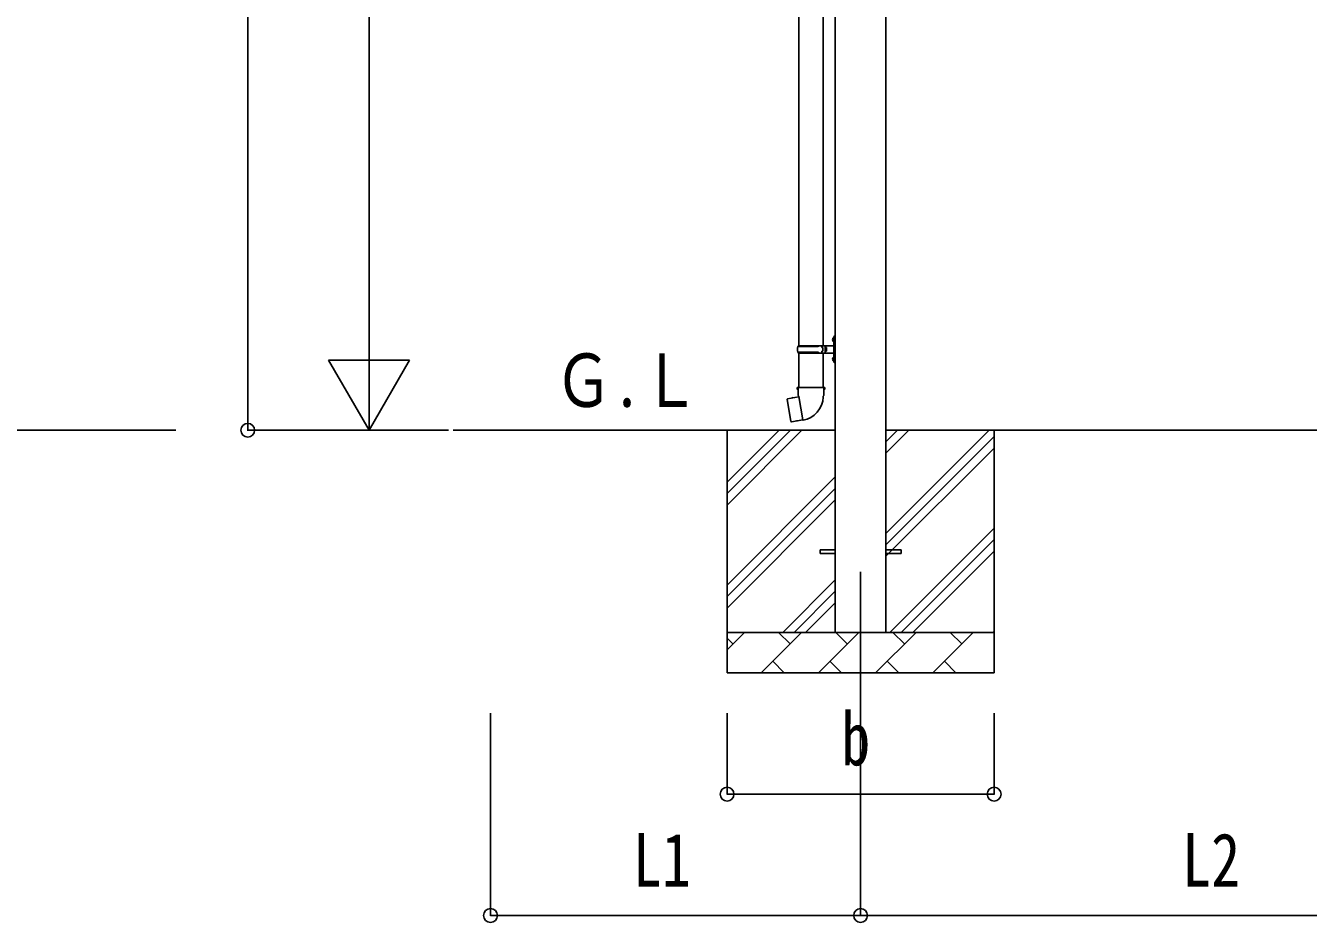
# Model space of a CAD drawing. Units: millimetres, scale not verified. Extents: x -16820 to 16820, y -11880 to 11880.
# Drawn here: x -8923 to -5753, y -6529 to -4311 of the extents above; entities that cross this region are included whole.
import ezdxf
from ezdxf.enums import TextEntityAlignment as Align

# ---------------------------------------------------------------- set-up
doc = ezdxf.new("R2010")
doc.units = ezdxf.units.MM
doc.header["$LTSCALE"] = 50
for name, color, linetype in [('0-3_YKK_12', 2, 'Continuous'), ('0-4_YKK_13', 4, 'Continuous'), ('0-5_YKK_A1', 4, 'Continuous'), ('0-6_YKK_D', 6, 'Continuous')]:
    doc.layers.add(name, color=color, linetype=linetype)
doc.styles.add('ＭＳ ゴシック', font='')
doc.styles.get('ＭＳ ゴシック').set_extended_font_data('MS Gothic')

msp = doc.modelspace()

# ---------------------------------------------------------------- linework, layer by layer
at = {"layer": '0-3_YKK_12'}
msp.add_line((-6859.92, -5662), (-6859.92, -6162), dxfattribs=at)
at = {"layer": '0-4_YKK_13'}
for p, q in [((-7012.42, -4198.49), (-7012.42, -5103)), ((-6952.42, -4198.49), (-6952.42, -5103)), ((-7014.42, -5103), (-6928.42, -5103)), ((-7014.42, -5103), (-7014.42, -5105)), ((-6955.42, -5103), (-6955.42, -5107.5)), ((-6947.42, -5103), (-6947.42, -5112)), ((-6928.72, -5085.85), (-6926.68, -5086.85)), ((-6927.45, -5083.85), (-6926.82, -5083.85)), ((-6927.45, -5083.85), (-6927.45, -5092.15)), ((-6927.45, -5092.15), (-6926.82, -5092.15)), ((-6926.82, -5083.85), (-6926.82, -5092.15)), ((-6926.82, -5083.85), (-6926.42, -5084.25)), ((-6926.82, -5092.15), (-6926.42, -5091.75)), ((-6926.68, -5086.85), (-6926.07, -5088)), ((-6926.42, -5080), (-6923.42, -5078.5)), ((-6926.42, -5080), (-6926.42, -5112)), ((-6926.42, -5084.25), (-6926.42, -5091.75)), ((-6923.42, -5078.5), (-6923.42, -5112)), ((-6923.42, -5078.5), (-6922.42, -5078.5)), ((-6922.42, -5078.5), (-6922.42, -5112)), ((-7015.42, -5105), (-6965.09, -5105)), ((-7015.42, -5119), (-6965.09, -5119)), ((-7014.42, -5121), (-7014.42, -5119)), ((-7014.42, -5121), (-6928.42, -5121)), ((-7012.42, -5121), (-7012.42, -5205.93)), ((-6955.42, -5107.5), (-6953.42, -5107.5)), ((-6955.42, -5121), (-6955.42, -5116.5)), ((-6955.42, -5116.5), (-6953.42, -5116.5)), ((-6953.42, -5107.5), (-6953.42, -5112)), ((-6953.42, -5116.5), (-6953.42, -5112)), ((-6952.42, -5121), (-6952.42, -5205.93)), ((-6947.42, -5107.5), (-6944.42, -5107.5)), ((-6947.42, -5121), (-6947.42, -5112)), ((-6947.42, -5116.5), (-6944.42, -5116.5)), ((-6944.42, -5107.5), (-6944.42, -5112)), ((-6944.42, -5116.5), (-6944.42, -5112)), ((-6928.72, -5133.85), (-6926.68, -5134.85)), ((-6927.45, -5131.85), (-6926.82, -5131.85)), ((-6927.45, -5131.85), (-6927.45, -5140.15)), ((-6926.82, -5131.85), (-6926.82, -5140.15)), ((-6926.82, -5131.85), (-6926.42, -5132.25)), ((-6926.68, -5134.85), (-6926.07, -5136)), ((-6926.42, -5144), (-6926.42, -5112)), ((-6926.42, -5132.25), (-6926.42, -5139.75)), ((-6923.42, -5145.5), (-6923.42, -5112)), ((-6922.42, -5145.5), (-6922.42, -5112)), ((-6927.45, -5140.15), (-6926.82, -5140.15)), ((-6926.82, -5140.15), (-6926.42, -5139.75)), ((-6926.42, -5144), (-6923.42, -5145.5)), ((-6923.42, -5145.5), (-6922.42, -5145.5)), ((-7013.01, -5229.13), (-7040.88, -5234.38)), ((-7014.27, -5205.93), (-7016.42, -5206.71)), ((-7016.42, -5206.71), (-7016.42, -5210.33)), ((-7016.42, -5210.33), (-7014.18, -5211.14)), ((-7014.27, -5205.93), (-6982.42, -5205.93)), ((-7014.27, -5205.93), (-7014.18, -5211.14)), ((-7014.18, -5211.14), (-7013.92, -5225.93)), ((-7013.92, -5225.93), (-7012.57, -5227.93)), ((-7002.66, -5286.42), (-7012.79, -5228.95)), ((-7012.77, -5228.13), (-7012.77, -5228.83)), ((-7012.57, -5227.93), (-7012.6, -5227.93)), ((-6950.57, -5205.93), (-6982.42, -5205.93)), ((-6952.23, -5227.87), (-6952.31, -5230.03)), ((-6950.92, -5225.93), (-6952.23, -5227.87)), ((-6948.42, -5210.33), (-6950.66, -5211.14)), ((-6950.57, -5205.93), (-6948.42, -5206.71)), ((-6948.42, -5206.71), (-6948.42, -5210.33)), ((-7040.88, -5234.38), (-7041.69, -5235.55)), ((-7041.69, -5235.55), (-7032.07, -5290.11)), ((-7028.14, -5231.78), (-7028.35, -5232.02)), ((-7018.05, -5289.02), (-7018.33, -5288.86)), ((-7002.35, -5287.19), (-7002.6, -5286.52)), ((-6959.92, -5607.5), (-6922.42, -5607.5)), ((-6959.92, -5616.5), (-6959.92, -5607.5)), ((-6797.42, -5607.5), (-6759.92, -5607.5)), ((-6759.92, -5616.5), (-6759.92, -5607.5)), ((-6959.92, -5616.5), (-6922.42, -5616.5)), ((-6797.42, -5616.5), (-6759.92, -5616.5))]:
    msp.add_line(p, q, dxfattribs=at)
for points in [[(-6928.72, -5090.15), (-6926.68, -5089.15), (-6926.07, -5088)], [(-6928.72, -5138.15), (-6926.68, -5137.15), (-6926.07, -5136)], [(-6950.57, -5205.93), (-6950.66, -5211.14), (-6950.92, -5225.93)], [(-7025.89, -5231.56), (-7026.17, -5231.4), (-7028.14, -5231.78)], [(-7002.93, -5286.33), (-7030.91, -5290.93), (-7032.07, -5290.11)], [(-7015.86, -5288.46), (-7016.07, -5288.69), (-7018.05, -5289.02)]]:
    msp.add_lwpolyline(points, dxfattribs=at)
for centre, radius, start, end in [((-6965.09, -5103), 2, 270, 359.99998), ((-6923.12, -5088), 6, 136.21765, 223.78235), ((-6928.42, -5101), 2, 270, 359.99998), ((-6966.67, -5112), 49.25, 171.82876, 180.00002), ((-6966.67, -5112), 49.25, 180.00002, 188.17127), ((-6965.09, -5121), 2, 0.00005, 90.00004), ((-6923.12, -5136), 6, 136.21765, 223.78235), ((-6928.42, -5123), 2, 0.00005, 90.00004), ((-7013.07, -5228.83), 0.3, 280.66842, 0), ((-7012.57, -5228.13), 0.2, 100, 180), ((-7012.57, -5227.93), 60.3, 279.96938, 358), ((-7002.88, -5286.63), 0.3, 20, 99.33158), ((-7002.17, -5287.12), 0.2, 200, 279.96938)]:
    msp.add_arc(centre, radius, start, end, dxfattribs=at)
at = {"layer": '0-5_YKK_A1'}
for p, q in [((-6922.42, -3014.5), (-6922.42, -5812)), ((-6797.42, -5812), (-6797.42, -3014.5)), ((-9321.92, -5312), (-8551.92, -5312)), ((-6922.42, -5312), (-7866.58, -5312)), ((-7189.92, -5312), (-7189.92, -5912)), ((-7189.92, -5497.05), (-7004.87, -5312)), ((-7189.92, -5468.77), (-7033.15, -5312)), ((-7189.92, -5440.48), (-7061.44, -5312)), ((-5122.42, -5312), (-6797.42, -5312)), ((-6797.42, -5567.1), (-6542.32, -5312)), ((-6797.42, -5369.11), (-6740.31, -5312)), ((-6797.42, -5340.82), (-6768.6, -5312)), ((-6529.92, -5312), (-6529.92, -5912)), ((-6797.42, -5595.38), (-6529.92, -5327.88)), ((-6797.42, -5623.67), (-6529.92, -5356.17)), ((-7189.92, -5695.04), (-6922.42, -5427.54)), ((-7189.92, -5723.32), (-6922.42, -5455.82)), ((-7189.92, -5751.61), (-6922.42, -5484.11)), ((-6787.76, -5812), (-6529.92, -5554.16)), ((-6759.48, -5812), (-6529.92, -5582.44)), ((-6731.19, -5812), (-6529.92, -5610.73)), ((-7052.32, -5812), (-6922.42, -5682.1)), ((-7024.04, -5812), (-6922.42, -5710.38)), ((-6995.75, -5812), (-6922.42, -5738.67)), ((-7189.92, -5812), (-6529.92, -5812)), ((-7189.92, -5854.89), (-7147.03, -5812)), ((-7175.58, -5840.55), (-7189.92, -5826.21)), ((-7105.61, -5912), (-7005.61, -5812)), ((-7034.16, -5840.55), (-7062.71, -5812)), ((-6964.18, -5912), (-6864.18, -5812)), ((-6892.74, -5840.55), (-6921.29, -5812)), ((-6822.76, -5912), (-6722.76, -5812)), ((-6751.32, -5840.55), (-6779.87, -5812)), ((-6681.34, -5912), (-6581.34, -5812)), ((-6609.9, -5840.55), (-6638.45, -5812)), ((-6533.21, -5812), (-6529.92, -5808.72)), ((-7077.05, -5883.45), (-7048.5, -5912)), ((-6935.63, -5883.45), (-6907.08, -5912)), ((-6794.21, -5883.45), (-6765.66, -5912)), ((-6652.79, -5883.45), (-6624.24, -5912)), ((-6529.92, -5912), (-7189.92, -5912))]:
    msp.add_line(p, q, dxfattribs=at)
at = {"layer": '0-6_YKK_D'}
for p, q in [((-8374.51, -5312), (-8374.51, -2648.71)), ((-8074.51, -5112), (-8074.51, -3212)), ((-8074.51, -5312), (-8074.51, -4965.59)), ((-8074.51, -5312), (-8174.51, -5138.79)), ((-7974.51, -5138.79), (-8174.51, -5138.79)), ((-8074.51, -5312), (-7974.51, -5138.79)), ((-7878.44, -5312), (-8375.51, -5312)), ((-7878.44, -5312), (-8075.51, -5312)), ((-7774.51, -6012), (-7774.51, -6513)), ((-7189.92, -6012), (-7189.92, -6213)), ((-6859.92, -6012), (-6859.92, -6513)), ((-6859.92, -6012), (-6859.92, -6513)), ((-6529.92, -6012), (-6529.92, -6213)), ((-7189.92, -6212), (-6529.92, -6212)), ((-6859.92, -6512), (-7774.51, -6512)), ((-6859.92, -6512), (-5059.92, -6512))]:
    msp.add_line(p, q, dxfattribs=at)
for centre in [(-8374.51, -5312), (-7189.92, -6212), (-6529.92, -6212), (-7774.51, -6512), (-6859.92, -6512), (-6859.92, -6512)]:
    msp.add_circle(centre, 17, dxfattribs=at)

# ---------------------------------------------------------------- texts
at = {"layer": '0-5_YKK_A1', "style": 'ＭＳ ゴシック', "width": 0.8}
msp.add_text('Ｇ.Ｌ', height=132, dxfattribs=at).set_placement((-7617.16, -5293.79), align=Align.BOTTOM_LEFT)
at = {"layer": '0-6_YKK_D', "style": 'ＭＳ ゴシック', "width": 0.8}
for s, p in [('b', (-6907.92, -6180)), ('L1', (-7422.82, -6480)), ('L2', (-6065.52, -6480))]:
    msp.add_text(s, height=132, dxfattribs=at).set_placement(p, align=Align.BOTTOM_LEFT)

doc.saveas('drawing.dxf')
